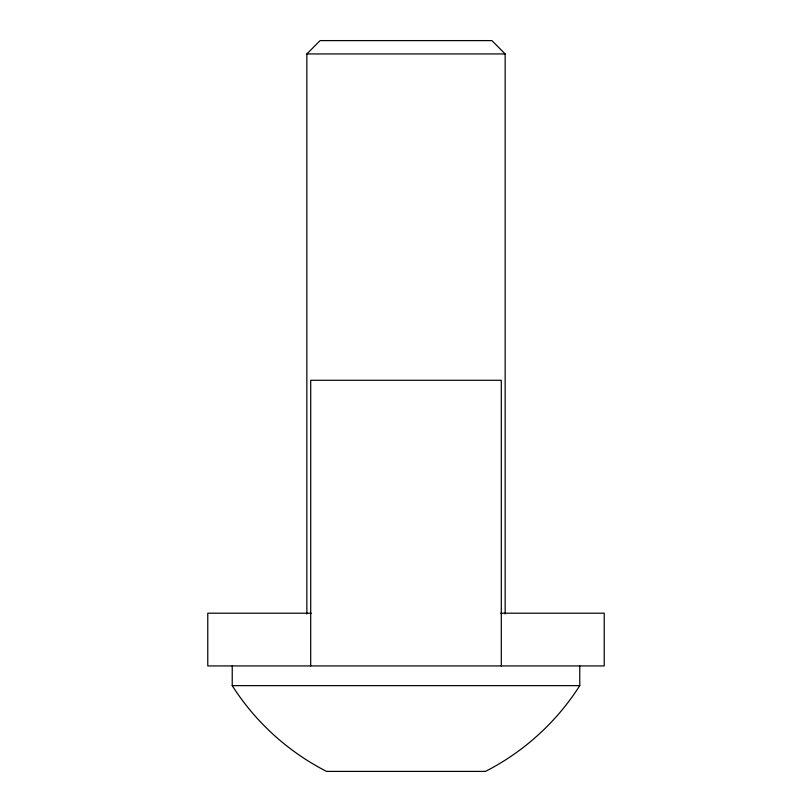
<?xml version="1.0" encoding="UTF-8"?>
<svg xmlns="http://www.w3.org/2000/svg" width="812" height="812" viewBox="0 0 812 812"><rect width="100%" height="100%" fill="white"/><g stroke="black" fill="none" stroke-linecap="round" stroke-linejoin="round"><path stroke-width="1.22" d="M579.768 665.931L579.768 685.632C556.677 721.98 523.801 751.871 485.414 771.4L326.586 771.4C288.199 751.871 255.323 721.98 232.232 685.632L232.232 665.931M306.845 613.984L306.845 53.937L320.111 40.6L491.889 40.6L505.155 53.937L505.155 613.984M306.845 53.937L505.155 53.937M311.311 613.202L207.77 613.202L207.77 665.931L604.229 665.931L604.229 613.202L500.689 613.202M232.232 685.632L579.768 685.632M501.298 665.931L501.298 380.29L310.702 380.29L310.702 665.931"/></g></svg>
